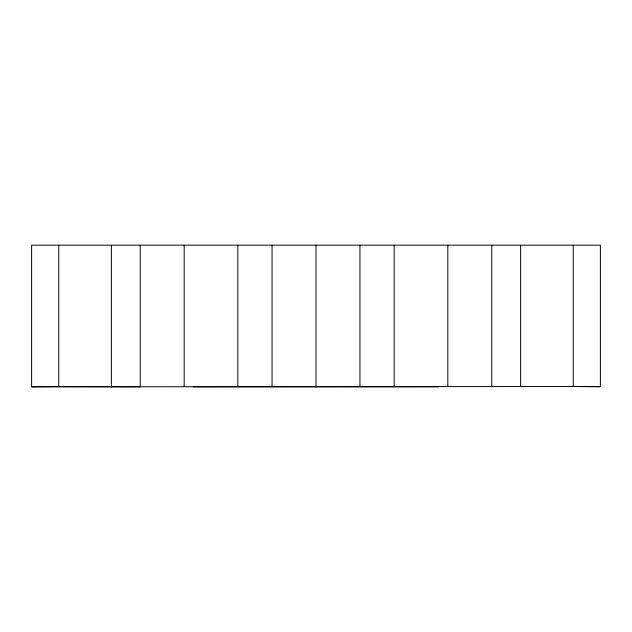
<?xml version="1.0" encoding="UTF-8"?>
<svg xmlns="http://www.w3.org/2000/svg" width="632" height="632" viewBox="0 0 632 632"><rect width="100%" height="100%" fill="white"/><g stroke="black" fill="none" stroke-linecap="round" stroke-linejoin="round"><path stroke-width="0.95" d="M573.24 245.177L573.24 386.507L600.4 386.824L600.4 245.177L31.6 245.177L31.6 386.824L58.76 386.507M31.6 386.824L600.4 386.507M31.6 386.507L140.233 386.824L140.233 245.177M193.234 386.824L438.766 386.824M520.618 245.177L520.618 386.507M491.767 245.177L491.767 386.824M447.827 245.177L447.827 386.507M394.155 245.177L394.155 386.507M359.94 245.177L359.94 386.507M316 245.177L316 386.824M272.06 245.177L272.06 386.507M237.845 245.177L237.845 386.507M184.173 245.177L184.173 386.507M111.382 245.177L111.382 386.824M58.76 245.177L58.76 386.824"/></g></svg>
